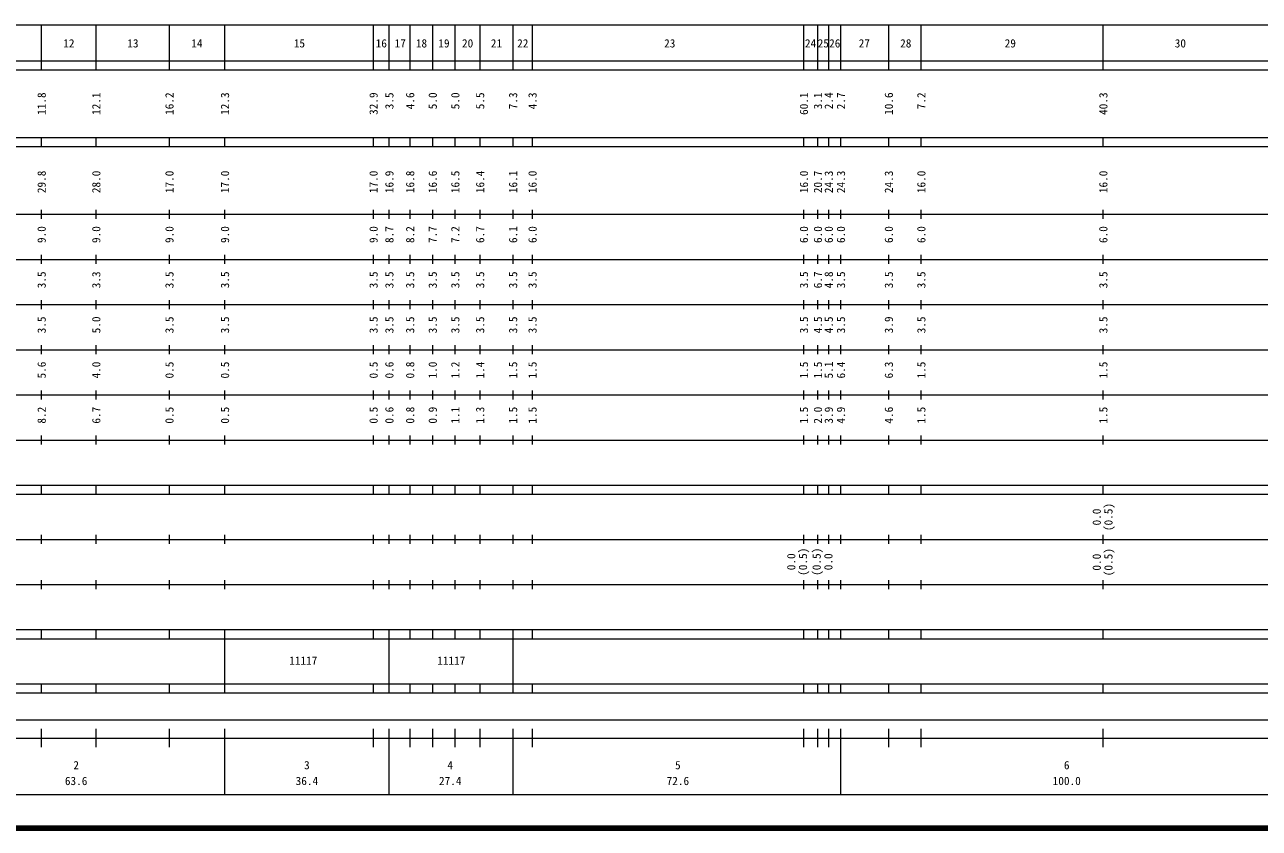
# Model space of a CAD drawing. Units: millimetres on the paper, enlarged 1000 times. Extents: x 40000 to 680000, y 20000 to 380000.
# Drawn here: x 187254 to 460646, y 20000 to 198000 of the extents above; entities that cross this region are included whole.
import ezdxf
from ezdxf.enums import TextEntityAlignment as Align

# ---------------------------------------------------------------- set-up
doc = ezdxf.new("R2010")
doc.units = ezdxf.units.MM
doc.header["$LTSCALE"] = 1000
doc.layers.add('M-TTL', color=2, linetype='Continuous', lineweight=140)
doc.layers.add('M-TTL-BAND', color=7, linetype='Continuous', lineweight=13)
doc.styles.add('ＭＳ ゴシック', font='')
doc.styles.get('ＭＳ ゴシック').set_extended_font_data('MS Gothic')

msp = doc.modelspace()

# ---------------------------------------------------------------- linework, layer by layer
at = {"layer": 'M-TTL'}
msp.add_line((40000, 20000), (680000, 20000), dxfattribs=at)
at = {"layer": 'M-TTL-BAND'}
for p, q in [((68000, 198000), (579000, 198000)), ((191000, 188000), (191000, 198000)), ((203100, 188000), (203100, 198000)), ((219300, 188000), (219300, 198000)), ((231600, 188000), (231600, 198000)), ((264500, 188000), (264500, 198000)), ((268000, 188000), (268000, 198000)), ((272600, 188000), (272600, 198000)), ((277600, 188000), (277600, 198000)), ((282600, 188000), (282600, 198000)), ((288100, 188000), (288100, 198000)), ((295400, 188000), (295400, 198000)), ((299700, 188000), (299700, 198000)), ((359800, 188000), (359800, 198000)), ((362900, 188000), (362900, 198000)), ((365300, 188000), (365300, 198000)), ((368000, 188000), (368000, 198000)), ((378600, 188000), (378600, 198000)), ((385800, 188000), (385800, 198000)), ((426100, 188000), (426100, 198000)), ((40000, 190000), (579000, 190000)), ((40000, 188000), (579000, 188000)), ((40000, 173000), (579000, 173000)), ((191000, 171000), (191000, 173000)), ((203100, 171000), (203100, 173000)), ((219300, 171000), (219300, 173000)), ((231600, 171000), (231600, 173000)), ((264500, 171000), (264500, 173000)), ((268000, 171000), (268000, 173000)), ((272600, 171000), (272600, 173000)), ((277600, 171000), (277600, 173000)), ((282600, 171000), (282600, 173000)), ((288100, 171000), (288100, 173000)), ((295400, 171000), (295400, 173000)), ((299700, 171000), (299700, 173000)), ((359800, 171000), (359800, 173000)), ((362900, 171000), (362900, 173000)), ((365300, 171000), (365300, 173000)), ((368000, 171000), (368000, 173000)), ((378600, 171000), (378600, 173000)), ((385800, 171000), (385800, 173000)), ((426100, 171000), (426100, 173000)), ((40000, 171000), (579000, 171000)), ((40000, 156000), (579000, 156000)), ((191000, 155000), (191000, 157000)), ((203100, 155000), (203100, 157000)), ((219300, 155000), (219300, 157000)), ((231600, 155000), (231600, 157000)), ((264500, 155000), (264500, 157000)), ((268000, 155000), (268000, 157000)), ((272600, 155000), (272600, 157000)), ((277600, 155000), (277600, 157000)), ((282600, 155000), (282600, 157000)), ((288100, 155000), (288100, 157000)), ((295400, 155000), (295400, 157000)), ((299700, 155000), (299700, 157000)), ((359800, 155000), (359800, 157000)), ((362900, 155000), (362900, 157000)), ((365300, 155000), (365300, 157000)), ((368000, 155000), (368000, 157000)), ((378600, 155000), (378600, 157000)), ((385800, 155000), (385800, 157000)), ((426100, 155000), (426100, 157000)), ((46000, 146000), (579000, 146000)), ((191000, 145000), (191000, 147000)), ((203100, 145000), (203100, 147000)), ((219300, 145000), (219300, 147000)), ((231600, 145000), (231600, 147000)), ((264500, 145000), (264500, 147000)), ((268000, 145000), (268000, 147000)), ((272600, 145000), (272600, 147000)), ((277600, 145000), (277600, 147000)), ((282600, 145000), (282600, 147000)), ((288100, 145000), (288100, 147000)), ((295400, 145000), (295400, 147000)), ((299700, 145000), (299700, 147000)), ((359800, 145000), (359800, 147000)), ((362900, 145000), (362900, 147000)), ((365300, 145000), (365300, 147000)), ((368000, 145000), (368000, 147000)), ((378600, 145000), (378600, 147000)), ((385800, 145000), (385800, 147000)), ((426100, 145000), (426100, 147000)), ((191000, 135000), (191000, 137000)), ((203100, 135000), (203100, 137000)), ((219300, 135000), (219300, 137000)), ((231600, 135000), (231600, 137000)), ((264500, 135000), (264500, 137000)), ((268000, 135000), (268000, 137000)), ((272600, 135000), (272600, 137000)), ((277600, 135000), (277600, 137000)), ((282600, 135000), (282600, 137000)), ((288100, 135000), (288100, 137000)), ((295400, 135000), (295400, 137000)), ((299700, 135000), (299700, 137000)), ((359800, 135000), (359800, 137000)), ((362900, 135000), (362900, 137000)), ((365300, 135000), (365300, 137000)), ((368000, 135000), (368000, 137000)), ((378600, 135000), (378600, 137000)), ((385800, 135000), (385800, 137000)), ((426100, 135000), (426100, 137000)), ((52000, 136000), (579000, 136000)), ((46000, 126000), (579000, 126000)), ((191000, 125000), (191000, 127000)), ((203100, 125000), (203100, 127000)), ((219300, 125000), (219300, 127000)), ((231600, 125000), (231600, 127000)), ((264500, 125000), (264500, 127000)), ((268000, 125000), (268000, 127000)), ((272600, 125000), (272600, 127000)), ((277600, 125000), (277600, 127000)), ((282600, 125000), (282600, 127000)), ((288100, 125000), (288100, 127000)), ((295400, 125000), (295400, 127000)), ((299700, 125000), (299700, 127000)), ((359800, 125000), (359800, 127000)), ((362900, 125000), (362900, 127000)), ((365300, 125000), (365300, 127000)), ((368000, 125000), (368000, 127000)), ((378600, 125000), (378600, 127000)), ((385800, 125000), (385800, 127000)), ((426100, 125000), (426100, 127000)), ((52000, 116000), (579000, 116000)), ((191000, 115000), (191000, 117000)), ((203100, 115000), (203100, 117000)), ((219300, 115000), (219300, 117000)), ((231600, 115000), (231600, 117000)), ((264500, 115000), (264500, 117000)), ((268000, 115000), (268000, 117000)), ((272600, 115000), (272600, 117000)), ((277600, 115000), (277600, 117000)), ((282600, 115000), (282600, 117000)), ((288100, 115000), (288100, 117000)), ((295400, 115000), (295400, 117000)), ((299700, 115000), (299700, 117000)), ((359800, 115000), (359800, 117000)), ((362900, 115000), (362900, 117000)), ((365300, 115000), (365300, 117000)), ((368000, 115000), (368000, 117000)), ((378600, 115000), (378600, 117000)), ((385800, 115000), (385800, 117000)), ((426100, 115000), (426100, 117000)), ((191000, 105000), (191000, 107000)), ((203100, 105000), (203100, 107000)), ((219300, 105000), (219300, 107000)), ((231600, 105000), (231600, 107000)), ((264500, 105000), (264500, 107000)), ((268000, 105000), (268000, 107000)), ((272600, 105000), (272600, 107000)), ((277600, 105000), (277600, 107000)), ((282600, 105000), (282600, 107000)), ((288100, 105000), (288100, 107000)), ((295400, 105000), (295400, 107000)), ((299700, 105000), (299700, 107000)), ((359800, 105000), (359800, 107000)), ((362900, 105000), (362900, 107000)), ((365300, 105000), (365300, 107000)), ((368000, 105000), (368000, 107000)), ((378600, 105000), (378600, 107000)), ((385800, 105000), (385800, 107000)), ((426100, 105000), (426100, 107000)), ((46000, 106000), (579000, 106000)), ((40000, 96000), (579000, 96000)), ((191000, 94000), (191000, 96000)), ((203100, 94000), (203100, 96000)), ((219300, 94000), (219300, 96000)), ((231600, 94000), (231600, 96000)), ((264500, 94000), (264500, 96000)), ((268000, 94000), (268000, 96000)), ((272600, 94000), (272600, 96000)), ((277600, 94000), (277600, 96000)), ((282600, 94000), (282600, 96000)), ((288100, 94000), (288100, 96000)), ((295400, 94000), (295400, 96000)), ((299700, 94000), (299700, 96000)), ((359800, 94000), (359800, 96000)), ((362900, 94000), (362900, 96000)), ((365300, 94000), (365300, 96000)), ((368000, 94000), (368000, 96000)), ((378600, 94000), (378600, 96000)), ((385800, 94000), (385800, 96000)), ((426100, 94000), (426100, 96000)), ((40000, 94000), (579000, 94000)), ((191000, 83000), (191000, 85000)), ((203100, 83000), (203100, 85000)), ((219300, 83000), (219300, 85000)), ((231600, 83000), (231600, 85000)), ((264500, 83000), (264500, 85000)), ((268000, 83000), (268000, 85000)), ((272600, 83000), (272600, 85000)), ((277600, 83000), (277600, 85000)), ((282600, 83000), (282600, 85000)), ((288100, 83000), (288100, 85000)), ((295400, 83000), (295400, 85000)), ((299700, 83000), (299700, 85000)), ((359800, 83000), (359800, 85000)), ((362900, 83000), (362900, 85000)), ((365300, 83000), (365300, 85000)), ((368000, 83000), (368000, 85000)), ((378600, 83000), (378600, 85000)), ((385800, 83000), (385800, 85000)), ((426100, 83000), (426100, 85000)), ((49000, 84000), (579000, 84000)), ((40000, 74000), (579000, 74000)), ((191000, 73000), (191000, 75000)), ((203100, 73000), (203100, 75000)), ((219300, 73000), (219300, 75000)), ((231600, 73000), (231600, 75000)), ((264500, 73000), (264500, 75000)), ((268000, 73000), (268000, 75000)), ((272600, 73000), (272600, 75000)), ((277600, 73000), (277600, 75000)), ((282600, 73000), (282600, 75000)), ((288100, 73000), (288100, 75000)), ((295400, 73000), (295400, 75000)), ((299700, 73000), (299700, 75000)), ((359800, 73000), (359800, 75000)), ((362900, 73000), (362900, 75000)), ((365300, 73000), (365300, 75000)), ((368000, 73000), (368000, 75000)), ((378600, 73000), (378600, 75000)), ((385800, 73000), (385800, 75000)), ((426100, 73000), (426100, 75000)), ((40000, 64000), (579000, 64000)), ((191000, 62000), (191000, 64000)), ((203100, 62000), (203100, 64000)), ((219300, 62000), (219300, 64000)), ((231600, 62000), (231600, 64000)), ((264500, 62000), (264500, 64000)), ((268000, 62000), (268000, 64000)), ((272600, 62000), (272600, 64000)), ((277600, 62000), (277600, 64000)), ((282600, 62000), (282600, 64000)), ((288100, 62000), (288100, 64000)), ((295400, 62000), (295400, 64000)), ((299700, 62000), (299700, 64000)), ((359800, 62000), (359800, 64000)), ((362900, 62000), (362900, 64000)), ((365300, 62000), (365300, 64000)), ((368000, 62000), (368000, 64000)), ((378600, 62000), (378600, 64000)), ((385800, 62000), (385800, 64000)), ((426100, 62000), (426100, 64000)), ((40000, 62000), (579000, 62000)), ((231600, 52000), (231600, 62000)), ((268000, 52000), (268000, 62000)), ((295400, 52000), (295400, 62000)), ((40000, 52000), (579000, 52000)), ((191000, 50000), (191000, 52000)), ((203100, 50000), (203100, 52000)), ((219300, 50000), (219300, 52000)), ((231600, 50000), (231600, 52000)), ((264500, 50000), (264500, 52000)), ((268000, 50000), (268000, 52000)), ((272600, 50000), (272600, 52000)), ((277600, 50000), (277600, 52000)), ((282600, 50000), (282600, 52000)), ((288100, 50000), (288100, 52000)), ((295400, 50000), (295400, 52000)), ((299700, 50000), (299700, 52000)), ((359800, 50000), (359800, 52000)), ((362900, 50000), (362900, 52000)), ((365300, 50000), (365300, 52000)), ((368000, 50000), (368000, 52000)), ((378600, 50000), (378600, 52000)), ((385800, 50000), (385800, 52000)), ((426100, 50000), (426100, 52000)), ((40000, 50000), (579000, 50000)), ((71000, 44000), (570660, 44000)), ((191000, 38000), (191000, 42000)), ((203100, 38000), (203100, 42000)), ((219300, 38000), (219300, 42000)), ((231600, 27500), (231600, 42000)), ((264500, 38000), (264500, 42000)), ((268000, 27500), (268000, 42000)), ((272600, 38000), (272600, 42000)), ((277600, 38000), (277600, 42000)), ((282600, 38000), (282600, 42000)), ((288100, 38000), (288100, 42000)), ((295400, 27500), (295400, 42000)), ((299700, 38000), (299700, 42000)), ((359800, 38000), (359800, 42000)), ((362900, 38000), (362900, 42000)), ((365300, 38000), (365300, 42000)), ((368000, 27500), (368000, 42000)), ((378600, 38000), (378600, 42000)), ((385800, 38000), (385800, 42000)), ((426100, 38000), (426100, 42000)), ((40000, 40000), (579000, 40000)), ((68000, 27500), (579000, 27500))]:
    msp.add_line(p, q, dxfattribs=at)

# ---------------------------------------------------------------- texts
at = {"layer": 'M-TTL-BAND', "style": 'ＭＳ ゴシック'}
for s, p in [('12', (197038, 192405)), ('13', (211216, 192405)), ('14', (225394, 192405)), ('15', (248086, 192405)), ('16', (266222, 192405)), ('17', (270413, 192405)), ('18', (275119, 192405)), ('19', (280092, 192405)), ('20', (285330, 192405)), ('21', (291717, 192405)), ('22', (297555, 192405)), ('23', (330096, 192405)), ('24', (361272, 192405)), ('25', (364102, 192405)), ('26', (366636, 192405)), ('27', (373179, 192405)), ('28', (382362, 192405)), ('29', (405502, 192405)), ('30', (443164, 192405)), ('11117', (248936, 55663)), ('11117', (281707, 55663)), ('2', (198646, 32523)), ('3', (249743, 32523)), ('4', (281485, 32523)), ('5', (331892, 32523)), ('6', (418000, 32523)), ('63.6', (198646, 29033)), ('36.4', (249743, 29033)), ('27.4', (281485, 29033)), ('72.6', (331892, 29033)), ('100.0', (418000, 29033))]:
    msp.add_text(s, height=1833, dxfattribs=at).set_placement(p, align=Align.BOTTOM_CENTER)
for s, p in [('11.8', (191000, 183000)), ('12.1', (203100, 183000)), ('16.2', (219300, 183000)), ('12.3', (231600, 183000)), ('32.9', (264500, 183000)), ('3.5', (268000, 183000)), ('4.6', (272600, 183000)), ('5.0', (277600, 183000)), ('5.0', (282600, 183000)), ('5.5', (288100, 183000)), ('7.3', (295400, 183000)), ('4.3', (299700, 183000)), ('60.1', (359800, 183000)), ('3.1', (362900, 183000)), ('2.4', (365300, 183000)), ('2.7', (368000, 183000)), ('10.6', (378600, 183000)), ('7.2', (385800, 183000)), ('40.3', (426100, 183000)), ('29.8', (191000, 165674)), ('28.0', (203100, 165674)), ('17.0', (219300, 165674)), ('17.0', (231600, 165674)), ('17.0', (264500, 165674)), ('16.9', (268000, 165674)), ('16.8', (272600, 165674)), ('16.6', (277600, 165674)), ('16.5', (282600, 165674)), ('16.4', (288100, 165674)), ('16.1', (295400, 165674)), ('16.0', (299700, 165674)), ('16.0', (359800, 165674)), ('20.7', (362900, 165674)), ('24.3', (365300, 165674)), ('24.3', (368000, 165674)), ('24.3', (378600, 165674)), ('16.0', (385800, 165674)), ('16.0', (426100, 165674)), ('9.0', (191000, 153375)), ('9.0', (203100, 153375)), ('9.0', (219300, 153375)), ('9.0', (231600, 153375)), ('9.0', (264500, 153375)), ('8.7', (268000, 153375)), ('8.2', (272600, 153375)), ('7.7', (277600, 153375)), ('7.2', (282600, 153375)), ('6.7', (288100, 153375)), ('6.1', (295400, 153375)), ('6.0', (299700, 153375)), ('6.0', (359800, 153375)), ('6.0', (362900, 153375)), ('6.0', (365300, 153375)), ('6.0', (368000, 153375)), ('6.0', (378600, 153375)), ('6.0', (385800, 153375)), ('6.0', (426100, 153375)), ('3.5', (191000, 143348)), ('3.3', (203100, 143348)), ('3.5', (219300, 143348)), ('3.5', (231600, 143348)), ('3.5', (264500, 143348)), ('3.5', (268000, 143348)), ('3.5', (272600, 143348)), ('3.5', (277600, 143348)), ('3.5', (282600, 143348)), ('3.5', (288100, 143348)), ('3.5', (295400, 143348)), ('3.5', (299700, 143348)), ('3.5', (359800, 143348)), ('6.7', (362900, 143348)), ('4.8', (365300, 143348)), ('3.5', (368000, 143348)), ('3.5', (378600, 143348)), ('3.5', (385800, 143348)), ('3.5', (426100, 143348)), ('3.5', (191000, 133375)), ('5.0', (203100, 133375)), ('3.5', (219300, 133375)), ('3.5', (231600, 133375)), ('3.5', (264500, 133375)), ('3.5', (268000, 133375)), ('3.5', (272600, 133375)), ('3.5', (277600, 133375)), ('3.5', (282600, 133375)), ('3.5', (288100, 133375)), ('3.5', (295400, 133375)), ('3.5', (299700, 133375)), ('3.5', (359800, 133375)), ('4.5', (362900, 133375)), ('4.5', (365300, 133375)), ('3.5', (368000, 133375)), ('3.9', (378600, 133375)), ('3.5', (385800, 133375)), ('3.5', (426100, 133375)), ('5.6', (191000, 123375)), ('4.0', (203100, 123375)), ('0.5', (219300, 123375)), ('0.5', (231600, 123375)), ('0.5', (264500, 123375)), ('0.6', (268000, 123375)), ('0.8', (272600, 123375)), ('1.0', (277600, 123375)), ('1.2', (282600, 123375)), ('1.4', (288100, 123375)), ('1.5', (295400, 123375)), ('1.5', (299700, 123375)), ('1.5', (359800, 123375)), ('1.5', (362900, 123375)), ('5.1', (365300, 123375)), ('6.4', (368000, 123375)), ('6.3', (378600, 123375)), ('1.5', (385800, 123375)), ('1.5', (426100, 123375)), ('8.2', (191000, 113375)), ('6.7', (203100, 113375)), ('0.5', (219300, 113375)), ('0.5', (231600, 113375)), ('0.5', (264500, 113375)), ('0.6', (268000, 113375)), ('0.8', (272600, 113375)), ('0.9', (277600, 113375)), ('1.1', (282600, 113375)), ('1.3', (288100, 113375)), ('1.5', (295400, 113375)), ('1.5', (299700, 113375)), ('1.5', (359800, 113375)), ('2.0', (362900, 113375)), ('3.9', (365300, 113375)), ('4.9', (368000, 113375)), ('4.6', (378600, 113375)), ('1.5', (385800, 113375)), ('1.5', (426100, 113375))]:
    msp.add_text(s, height=1833, rotation=90, dxfattribs=at).set_placement(p, align=Align.MIDDLE_RIGHT)
for s, p in [('0.0', (426100, 88952)), ('(0.5)', (428694, 88952)), ('0.0', (358458, 79038)), ('(0.5)', (361052, 79038)), ('(0.5)', (364082, 79038)), ('0.0', (366676, 79038)), ('0.0', (426100, 78952)), ('(0.5)', (428694, 78952))]:
    msp.add_text(s, height=1833, rotation=90, dxfattribs=at).set_placement(p, align=Align.BOTTOM_CENTER)

doc.saveas('drawing.dxf')
